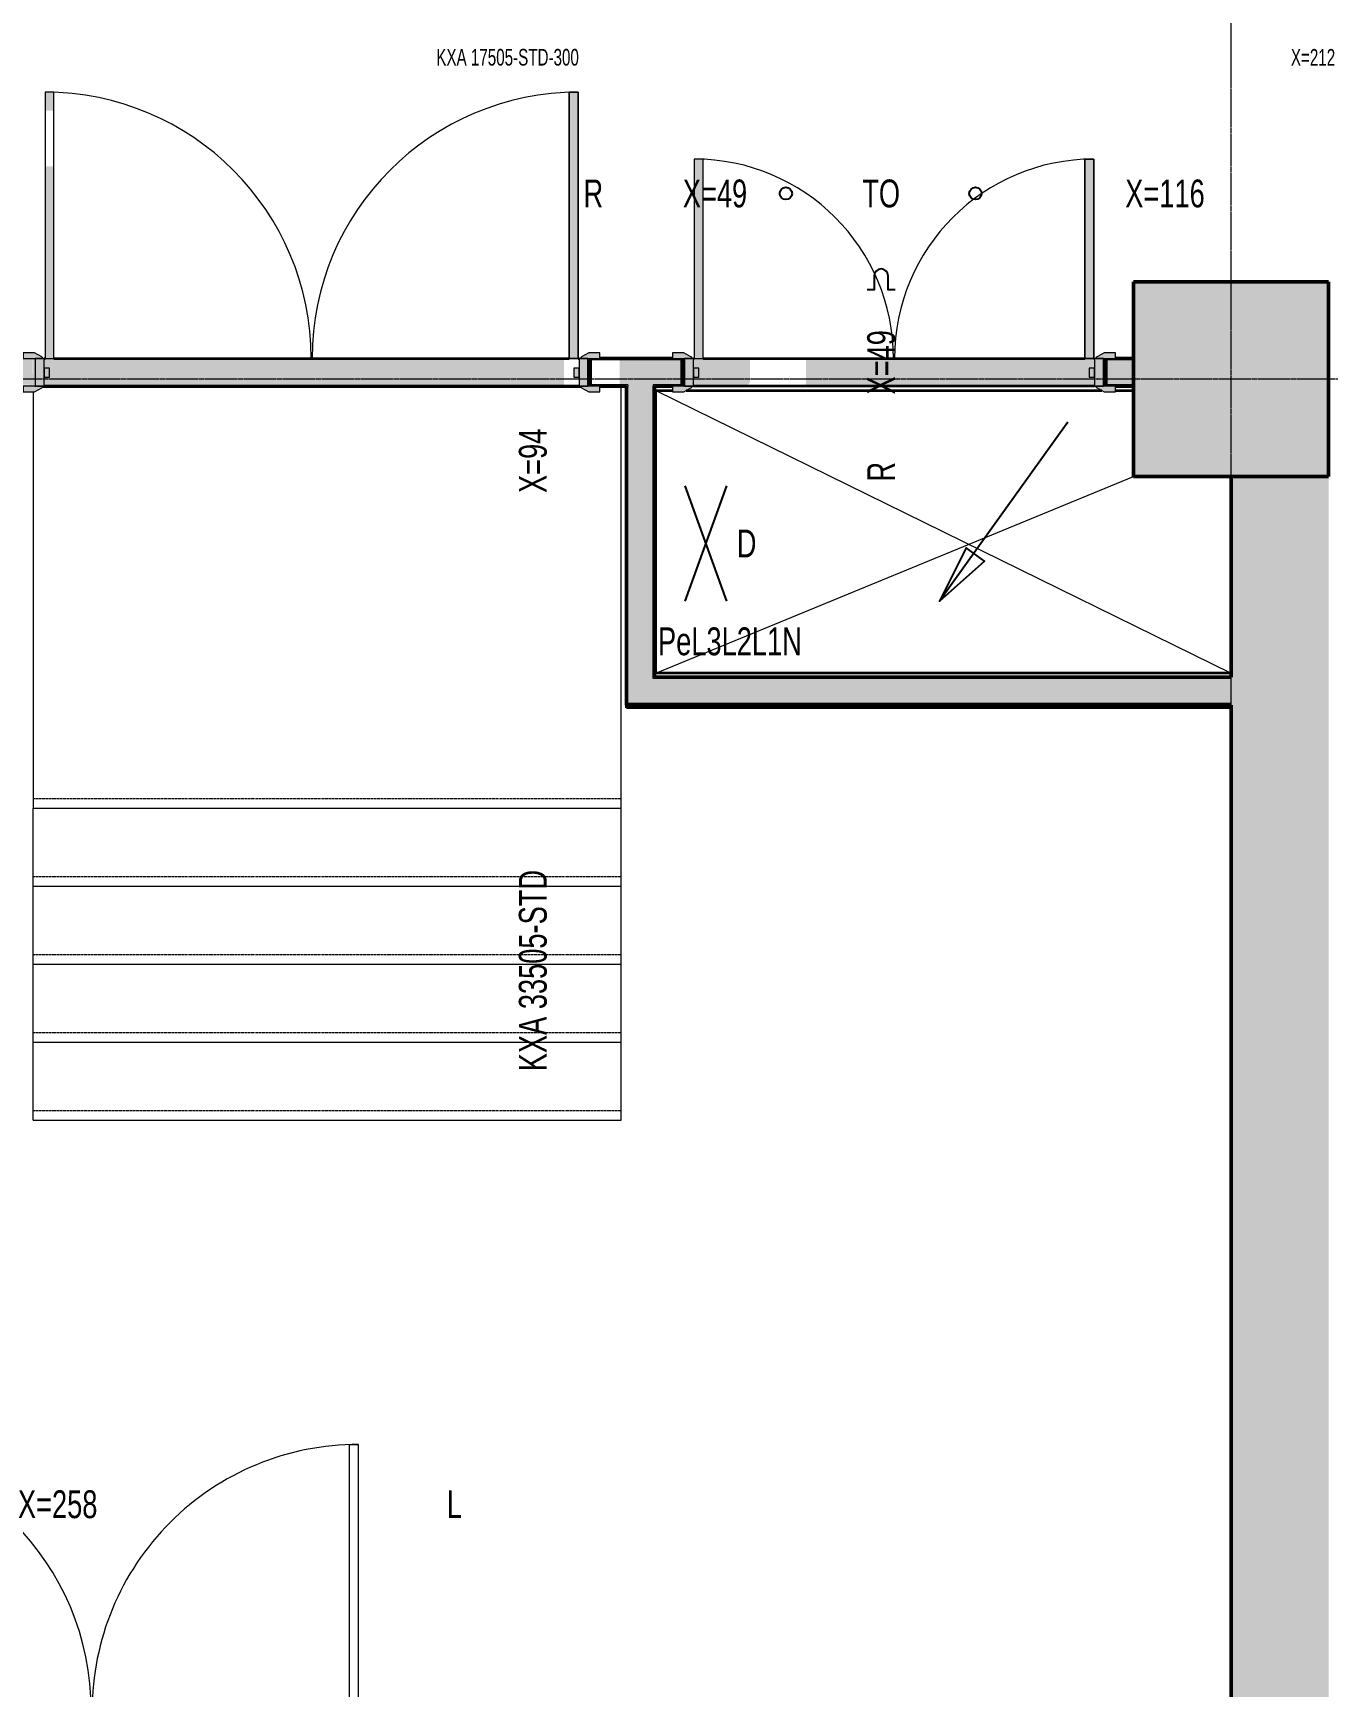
# Model space of a CAD drawing. Header units: millimetres. Extents: x -18178 to 96133, y -22425 to 61598.
# Drawn here: x 52330 to 56978, y 6235 to 12172 of the extents above; entities that cross this region are included whole.
import ezdxf
from ezdxf.enums import TextEntityAlignment as Align

# ---------------------------------------------------------------- set-up
doc = ezdxf.new("R2010")
doc.units = ezdxf.units.MM
for name, pattern in [('Centre', [10, 6, -1.25, 1.5, -1.25]), ('Demolished_2_', [7.14375, 4.7625, -2.38125]), ('Overhead', [3.96875, 2.38125, -1.5875])]:
    doc.linetypes.add(name, pattern=pattern)
for name, color, linetype, lineweight, true_color in [('A-DOOR', 7, 'Continuous', 9, 0x7f7f7f), ('A-DOOR-FRAM', 7, 'Continuous', 9, 0x7f7f7f), ('A-FLOR', 7, 'Continuous', 9, 0x7f7f7f), ('A-WALL', 7, 'Continuous', 9, 0x7f7f7f), ('A-WALL-PATT', 7, 'Continuous', 18, 0x7f7f7f), ('I-WALL', 7, 'Continuous', 9, 0x7f7f7f), ('S-COLS', 7, 'Continuous', 9, 0x7f7f7f), ('S-STRS', 7, 'Continuous', 9, 0x7f7f7f)]:
    doc.layers.add(name, color=color, linetype=linetype, lineweight=lineweight, true_color=true_color)
for name, color, linetype in [('EAE-BB-A-OUT-001-KXA 3200A', 50, 'Continuous'), ('eae-bb-mım.', 7, 'Continuous'), ('EAE-BB-R1-OUT-004-KXC 1600A', 200, 'Continuous'), ('EAE-LVP-PANEL', 40, 'Continuous')]:
    doc.layers.add(name, color=color, linetype=linetype)
doc.layers.add('S-GRID', color=7, linetype='Continuous', lineweight=9)
doc.styles.get("Standard").update_dxf_attribs({"font": 'arial.ttf'})

# ---------------------------------------------------------------- blocks, each defined once
blk = doc.blocks.new('Double leaf fire resistant solid steel door - 1520W x 2110H mm-1298325-Busbar Distribution First Floor  Layout - Phase 1')
at = {"layer": 'A-DOOR', "lineweight": 18, "true_color": 0xf2f2f2}
h = blk.add_hatch(color=7, dxfattribs=at)
h.paths.add_polyline_path([(-717, 765.5), (-717, 50), (-685, 50), (-685, 765.5)], flags=0)
h.paths.add_polyline_path([(685, 765.5), (685, 50), (717, 50), (717, 765.5)], flags=0)
h = blk.add_hatch(color=7, dxfattribs=at)
h.paths.add_polyline_path([(-755, 70), (-795, 70), (-795, 50), (-725, 50), (-729, 56)], flags=0)
h.paths.add_polyline_path([(755, 70), (729, 56), (725, 50), (795, 50), (795, 70)], flags=0)
h = blk.add_hatch(color=7, dxfattribs=at)
h.paths.add_polyline_path([(795, -50), (725, -50), (729, -56), (755, -70), (795, -70), (795, -59.1)], flags=0)
h.paths.add_polyline_path([(-795, -50), (-795, -70), (-755, -70), (-729, -56), (-725, -50)], flags=0)
at = {"layer": 'A-DOOR-FRAM', "lineweight": 18, "true_color": 0xf2f2f2}
h = blk.add_hatch(color=7, dxfattribs=at)
h.paths.add_polyline_path([(-752, 50), (-752, -50), (-720, -50), (-720, 50)], flags=0)
h.paths.add_polyline_path([(752, 50), (720, 50), (720, -50), (752, -50)], flags=0)
h = blk.add_hatch(color=7, dxfattribs=at)
h.paths.add_polyline_path([(-720, 15), (-720, -17), (-701, -17), (-701, 15)], flags=0)
h.paths.add_polyline_path([(701, 15), (701, -17), (720, -17), (720, 15)], flags=0)
at = {"layer": 'A-DOOR', "color": 254, "lineweight": 18, "true_color": 0xcccccc}
for p, q in [((-685, 765.5), (-717.1, 765.5)), ((-717, 765.5), (-717, 50)), ((-685, 50), (-685, 765.5)), ((685, 50), (685, 765.5)), ((685, 765.5), (717, 765.5)), ((717, 765.5), (717, 50)), ((-717, 50), (-685, 50)), ((717, 50), (685, 50))]:
    blk.add_line(p, q, dxfattribs=at)
at = {"layer": 'A-DOOR', "color": 254, "true_color": 0xcccccc}
for p, q in [((-685, 765.5), (-717, 765.5)), ((-717, 765.5), (-717, 50)), ((-685, 50), (-685, 765.5)), ((717, 765.5), (685, 765.5)), ((685, 765.5), (685, 50)), ((717, 50), (717, 765.5)), ((-755, 70), (-795, 70)), ((-795, 70), (-795, 50)), ((-729, 56), (-755, 70)), ((755, 70), (729, 56)), ((795, 70), (755, 70)), ((795, 50), (795, 70)), ((-795, 50), (-725, 50)), ((-717, 50), (-685, 50)), ((685, 50), (717, 50)), ((725, 50), (795, 50)), ((-795, -50), (-795, -70)), ((-725, -50), (-795, -50)), ((-755, -70), (-729, -56)), ((795, -50), (725, -50)), ((729, -56), (755, -70)), ((795, -70), (795, -50)), ((-795, -70), (-755, -70)), ((755, -70), (795, -70))]:
    blk.add_line(p, q, dxfattribs=at)
at = {"layer": 'A-DOOR', "color": 254, "true_color": 0xe5e5e5}
for centre, start, end in [((-717.1, 50), 360, 90), ((717, 50), 90, 180)]:
    blk.add_arc(centre, 715.5, start, end, dxfattribs=at)
at = {"layer": 'A-DOOR', "color": 254, "true_color": 0xcccccc}
for centre, start, end in [((-733, 49), 7.12502, 60.25512), ((733, 49), 119.74488, 172.87498), ((-733, -49), 299.74488, 352.87498), ((733, -49), 187.12502, 240.25512)]:
    blk.add_arc(centre, 8.06, start, end, dxfattribs=at)
at = {"layer": 'A-DOOR-FRAM', "color": 254, "lineweight": 18, "true_color": 0xcccccc}
for p, q in [((-720, 50), (-752, 50)), ((-752, 50), (-752, -50)), ((-720, -50), (-720, 50)), ((-701, 15), (-720, 15)), ((-720, 15), (-720, -17)), ((-701, -17), (-701, 15)), ((701, 15), (701, -17)), ((720, 15), (701, 15)), ((752, 50), (720, 50)), ((720, 50), (720, -50)), ((720, -17), (720, 15)), ((752, -50), (752, 50)), ((-752, -50), (-720, -50)), ((-720, -17), (-701, -17)), ((701, -17), (720, -17)), ((720, -50), (752, -50))]:
    blk.add_line(p, q, dxfattribs=at)
blk = doc.blocks.new('Double leaf fire resistant solid steel door - 2000W x 2400H mm-1298328-Busbar Distribution First Floor  Layout - Phase 1')
at = {"layer": 'A-DOOR', "lineweight": 18, "true_color": 0xf2f2f2}
h = blk.add_hatch(color=7, dxfattribs=at)
h.paths.add_polyline_path([(-925, 1005.5), (-957, 1005.5), (-954.8, 939.1), (-925, 939.1)], flags=0)
h.paths.add_polyline_path([(925, 1005.5), (925, 50), (957, 50), (957, 1005.5)], flags=0)
h.paths.add_polyline_path([(-948.1, 739.1), (-957, 739.1), (-957, 50), (-925, 50), (-925, 739.1)], flags=0)
h = blk.add_hatch(color=7, dxfattribs=at)
h.paths.add_polyline_path([(-995, 70), (-1035, 70), (-1035, 50), (-965, 50), (-969, 56)], flags=0)
h.paths.add_polyline_path([(1002, 70), (995, 70), (969, 56), (965, 50), (1035, 50), (1035, 70)], flags=0)
h = blk.add_hatch(color=7, dxfattribs=at)
h.paths.add_polyline_path([(1035, -50), (965, -50), (969, -56), (995, -70), (1035, -70), (1035, -59.1)], flags=0)
h.paths.add_polyline_path([(-965, -50), (-1035, -50), (-1035, -70), (-995, -70), (-969, -56)], flags=0)
at = {"layer": 'A-DOOR-FRAM', "lineweight": 18, "true_color": 0xf2f2f2}
h = blk.add_hatch(color=7, dxfattribs=at)
h.paths.add_polyline_path([(-992, 50), (-992, -50), (-960, -50), (-960, 50)], flags=0)
h.paths.add_polyline_path([(992, 50), (960, 50), (960, -50), (992, -50)], flags=0)
h = blk.add_hatch(color=7, dxfattribs=at)
h.paths.add_polyline_path([(-960, 15), (-960, -17), (-941, -17), (-941, 15)], flags=0)
h.paths.add_polyline_path([(960, 15), (941, 15), (941, -17), (960, -17)], flags=0)
at = {"layer": 'A-DOOR', "color": 254, "lineweight": 18, "true_color": 0xcccccc}
for p, q in [((-925, 1005.5), (-957.1, 1005.5)), ((-957, 1005.5), (-957, 50)), ((-925, 50), (-925, 1005.5)), ((925, 50), (925, 1005.5)), ((925, 1005.5), (957, 1005.5)), ((957, 1005.5), (957, 50)), ((-957, 50), (-925, 50)), ((957, 50), (925, 50))]:
    blk.add_line(p, q, dxfattribs=at)
at = {"layer": 'A-DOOR', "color": 254, "true_color": 0xcccccc}
for p, q in [((-925, 1005.5), (-957, 1005.5)), ((-957, 1005.5), (-957, 50)), ((-925, 50), (-925, 1005.5)), ((957, 1005.5), (925, 1005.5)), ((925, 1005.5), (925, 50)), ((957, 50), (957, 1005.5)), ((-995, 70), (-1035, 70)), ((-1035, 70), (-1035, 50)), ((-969, 56), (-995, 70)), ((995, 70), (969, 56)), ((1035, 70), (995, 70)), ((1035, 50), (1035, 70)), ((-1035, 50), (-965, 50)), ((-957, 50), (-925, 50)), ((925, 50), (957, 50)), ((965, 50), (1035, 50)), ((-1035, -50), (-1035, -70)), ((-965, -50), (-1035, -50)), ((-995, -70), (-969, -56)), ((1035, -50), (965, -50)), ((969, -56), (995, -70)), ((1035, -70), (1035, -50)), ((-1035, -70), (-995, -70)), ((995, -70), (1035, -70))]:
    blk.add_line(p, q, dxfattribs=at)
at = {"layer": 'A-DOOR', "color": 254, "true_color": 0xe5e5e5}
for centre, start, end in [((-957.1, 50), 360, 90), ((957, 50), 90, 180)]:
    blk.add_arc(centre, 955.5, start, end, dxfattribs=at)
at = {"layer": 'A-DOOR', "color": 254, "true_color": 0xcccccc}
for centre, start, end in [((-973, 49), 7.12502, 60.25512), ((973, 49), 119.74488, 172.87498), ((-973, -49), 299.74488, 352.87498), ((973, -49), 187.12502, 240.25512)]:
    blk.add_arc(centre, 8.06, start, end, dxfattribs=at)
at = {"layer": 'A-DOOR-FRAM', "color": 254, "lineweight": 18, "true_color": 0xcccccc}
for p, q in [((-960, 50), (-992, 50)), ((-992, 50), (-992, -50)), ((-960, -50), (-960, 50)), ((-941, 15), (-960, 15)), ((-960, 15), (-960, -17)), ((-941, -17), (-941, 15)), ((941, 15), (941, -17)), ((960, 15), (941, 15)), ((992, 50), (960, 50)), ((960, 50), (960, -50)), ((960, -17), (960, 15)), ((992, -50), (992, 50)), ((-992, -50), (-960, -50)), ((-960, -17), (-941, -17)), ((941, -17), (960, -17)), ((960, -50), (992, -50))]:
    blk.add_line(p, q, dxfattribs=at)
blk = doc.blocks.new('STR-Conc-Precast Rectangular Column Nwt - 700 x 700 mm-835840-Busbar Distribution First Floor  Layout - Phase 1')
at = {"layer": 'S-COLS', "lineweight": 35, "true_color": 0xf2f2f2}
blk.add_hatch(color=7, dxfattribs=at).paths.add_polyline_path([(226.7, 350), (-350, 350), (-350, -350), (350, -350), (350, 350)], flags=0)
at = {"layer": 'S-COLS', "color": 254, "lineweight": 50, "true_color": 0xcccccc}
for p, q in [((350, 350), (-350, 350)), ((-350, 350), (-350, -350)), ((350, -350), (350, 350)), ((-350, -350), (350, -350))]:
    blk.add_line(p, q, dxfattribs=at)
blk = doc.blocks.new('Double leaf fire resistant solid steel door - 2000W x 2700H mm EI90-1298337-Busbar Distribution First Floor  Layout - Phase 1')
at = {"layer": 'A-DOOR', "color": 253, "true_color": 0xaaaaaa}
for p, q in [((-1035, 70), (-995, 70)), ((-1035, 50), (-1035, 70)), ((-995, 70), (-969, 56)), ((969, 56), (995, 70)), ((995, 70), (1035, 70)), ((1035, 70), (1035, 50)), ((-965, 50), (-1000, 50)), ((1000, 50), (965, 50)), ((-1035, -70), (-1035, -50)), ((-1000, -50), (-965, -50)), ((-969, -56), (-995, -70)), ((-957, -1005.5), (-957, -50)), ((-957, -50), (-925, -50)), ((-925, -50), (-925, -1005.5)), ((925, -50), (957, -50)), ((925, -1005.5), (925, -50)), ((957, -50), (957, -1005.5)), ((965, -50), (1000, -50)), ((995, -70), (969, -56)), ((1035, -50), (1035, -70)), ((-995, -70), (-1035, -70)), ((1035, -70), (995, -70)), ((-925, -1005.5), (-957, -1005.5)), ((957, -1005.5), (925, -1005.5))]:
    blk.add_line(p, q, dxfattribs=at)
at = {"layer": 'A-DOOR', "color": 253, "lineweight": 18, "true_color": 0xaaaaaa}
for p, q in [((-957, -1005.5), (-957, -50)), ((-957, -50), (-925, -50)), ((-925, -50), (-925, -1005.5)), ((925, -50), (925, -1005.5)), ((957, -50), (925, -50)), ((957, -1005.5), (957, -50)), ((-925, -1005.5), (-957.1, -1005.5)), ((925, -1005.5), (957, -1005.5))]:
    blk.add_line(p, q, dxfattribs=at)
at = {"layer": 'A-DOOR', "color": 253, "true_color": 0xaaaaaa}
for centre, radius, start, end in [((-973, 49), 8.06, 7.12502, 60.25512), ((973, 49), 8.06, 119.74488, 172.87498), ((-973, -49), 8.06, 299.74488, 352.87498), ((-957.1, -50), 955.5, 270, 0), ((957, -50), 955.5, 180, 270), ((973, -49), 8.06, 187.12502, 240.25512)]:
    blk.add_arc(centre, radius, start, end, dxfattribs=at)
at = {"layer": 'A-DOOR-FRAM', "color": 253, "lineweight": 18, "true_color": 0xaaaaaa}
for p, q in [((-992, -50), (-992, 50)), ((-992, 50), (-960, 50)), ((-960, 50), (-960, -50)), ((-960, 17), (-941, 17)), ((-960, -15), (-960, 17)), ((-941, 17), (-941, -15)), ((941, 17), (960, 17)), ((941, -15), (941, 17)), ((960, -50), (960, 50)), ((960, 50), (992, 50)), ((960, 17), (960, -15)), ((992, 50), (992, -50)), ((-960, -50), (-992, -50)), ((-941, -15), (-960, -15)), ((960, -15), (941, -15)), ((992, -50), (960, -50))]:
    blk.add_line(p, q, dxfattribs=at)
blk = doc.blocks.new('IL021-ARP-ZZ-XX-M3-J-A-0001_rvt-1-Busbar Distribution First Floor  Layout - Phase 1')
at = {"layer": 'A-WALL-PATT', "lineweight": 5, "true_color": 0xf2f2f2}
h = blk.add_hatch(color=7, dxfattribs=at)
h.paths.add_polyline_path([(66150, 10985.7), (66250, 10985.7), (66250, 11075.7), (66150, 11075.7)], flags=0)
h.paths.add_polyline_path([(64435, 10985.7), (64630, 10985.7), (64630, 11075.7), (64405.2, 11075.7), (64405.2, 10985.7)], flags=0)
h.paths.add_polyline_path([(62185, 10985.7), (62299.5, 10985.7), (62297.5, 11075.7), (60750, 11075.7), (60750, 10985.7), (61613.6, 10985.7)], flags=0)
h.paths.add_polyline_path([(58750, 10985.7), (58750, 11075.7), (57950, 11075.7), (57950, 10985.7)], flags=0)
for points in [[(64525, 9841), (64525, 10985.7), (64435, 10985.7), (64435, 9841)], [(66600, 9841), (66600, 9931), (64525, 9931), (64525, 9841), (65716.9, 9841)]]:
    blk.add_hatch(color=7, dxfattribs=at).paths.add_polyline_path(points, flags=0)
at = {"layer": 'A-WALL-PATT', "lineweight": 25, "true_color": 0xf2f2f2}
blk.add_hatch(color=7, dxfattribs=at).paths.add_polyline_path([(66950, 5356), (66950, 10656), (66600, 10656), (66600, 5356), (66687.8, 5356)], flags=0)
at = {"layer": 'I-WALL', "lineweight": 5, "true_color": 0xf2f2f2}
h = blk.add_hatch(color=7, dxfattribs=at)
h.paths.add_polyline_path([(66150, 11075.7), (66250, 11075.7), (66250, 11080.7), (66150, 11080.7)], flags=0)
h.paths.add_polyline_path([(58750, 11075.7), (58750, 11080.7), (57950, 11080.7), (57950, 11075.7), (58715, 11075.7)], flags=0)
h.paths.add_polyline_path([(60750, 11075.7), (62299.5, 11075.7), (62297.5, 11080.7), (60750, 11080.7)], flags=0)
h.paths.add_polyline_path([(64630, 11075.7), (64630, 11080.7), (64405.2, 11080.7), (64405.2, 11075.7), (64595, 11075.7)], flags=0)
h = blk.add_hatch(color=7, dxfattribs=at)
h.paths.add_polyline_path([(64205.2, 10980.7), (64205.2, 11080.7), (62339.5, 11080.7), (62339.5, 11045.7), (62358.5, 11045.7), (62358.5, 11013.7), (62339.5, 11013.7), (62339.5, 10980.7), (62981.4, 10980.7)], flags=0)
h.paths.add_polyline_path([(62307.5, 10980.7), (62307.5, 11080.7), (62299.5, 11080.7), (62299.5, 10980.7), (62304.5, 10980.7)], flags=0)
h = blk.add_hatch(color=7, dxfattribs=at)
h.paths.add_polyline_path([(64638, 10980.7), (64635.8, 11080.7), (64630, 11080.7), (64630, 10980.7), (64635, 10980.7)], flags=0)
h.paths.add_polyline_path([(64670, 10980.7), (64860.1, 10980.7), (64873.5, 10994), (64873.5, 11080.7), (64670, 11080.7), (64670, 11045.7), (64689, 11045.7), (64689, 11013.7), (64670, 11013.7), (64670, 10985.7)], flags=0)
h.paths.add_polyline_path([(66091, 10980.7), (66110, 10980.7), (66110, 11013.7), (66091, 11013.7), (66091, 11045.7), (66110, 11045.7), (66110, 11080.7), (65073.5, 11080.7), (65073.5, 10980.7), (66075, 10980.7)], flags=0)
h.paths.add_polyline_path([(66145, 10980.7), (66150, 10980.7), (66150, 11080.7), (66142, 11080.7), (66142, 10980.7)], flags=0)
at = {"layer": 'I-WALL', "lineweight": 25, "true_color": 0xf2f2f2}
h = blk.add_hatch(color=7, dxfattribs=at)
h.paths.add_polyline_path([(64405.2, 10980.7), (64435, 10980.7), (64435, 10985.7), (64405.2, 10985.7), (64405.2, 10981.6)], flags=0)
h.paths.add_polyline_path([(66185, 10980.7), (66250, 10980.7), (66250, 10985.7), (66150, 10985.7), (66150, 10980.7)], flags=0)
h.paths.add_polyline_path([(64595, 10980.7), (64630, 10980.7), (64630, 10985.7), (64525, 10985.7), (64525, 10980.7), (64530, 10980.7)], flags=0)
h.paths.add_polyline_path([(60750, 10980.7), (62185, 10980.7), (62185, 10985.7), (60750, 10985.7)], flags=0)
h.paths.add_polyline_path([(62280, 10980.7), (62299.5, 10980.7), (62297.5, 10985.7), (62255, 10985.4), (62255, 10980.7), (62267.5, 10980.7)], flags=0)
h.paths.add_polyline_path([(58715, 10980.7), (58750, 10980.7), (58750, 10985.7), (57950, 10985.7), (57950, 10980.7)], flags=0)
for points in [[(64435, 9836), (64435, 10980.7), (64430, 10980.7), (64430, 9836)], [(65716.9, 9836), (66600, 9836), (66600, 9841), (64435, 9841), (64435, 9836), (64530, 9836)]]:
    blk.add_hatch(color=7, dxfattribs=at).paths.add_polyline_path(points, flags=0)
at = {"layer": 'I-WALL', "lineweight": 5, "true_color": 0xf2f2f2}
for points in [[(64530, 9931), (64530, 10980.7), (64525, 10980.7), (64525, 9931)], [(66600, 9931), (66600, 9936), (64530, 9936), (64530, 9931), (65716.9, 9931)]]:
    blk.add_hatch(color=7, dxfattribs=at).paths.add_polyline_path(points, flags=0)
at = {"color": 254, "lineweight": 18, "true_color": 0xe5e5e5}
for p, q in [((64535, 10965.7), (66600, 9951)), ((64535, 9951), (66250, 10656))]:
    blk.add_line(p, q, dxfattribs=at)
at = {"layer": 'A-FLOR', "color": 254, "lineweight": 35, "true_color": 0xe5e5e5}
for p, q in [((62339.5, 11080.7), (62342.5, 11080.7)), ((62374.5, 11080.7), (64224.5, 11080.7)), ((64256.5, 11080.7), (64259.5, 11080.7)), ((64670, 11080.7), (64673, 11080.7)), ((64705, 11080.7), (66075, 11080.7)), ((66107, 11080.7), (66110, 11080.7)), ((64535, 10965.7), (64595, 10965.7)), ((64535, 9951), (64535, 10965.7)), ((64644.3, 10965.7), (66135.7, 10965.7)), ((66185, 10965.7), (66250, 10965.7)), ((66600, 9951), (64535, 9951))]:
    blk.add_line(p, q, dxfattribs=at)
at = {"layer": 'A-FLOR', "color": 253, "lineweight": 35, "true_color": 0xaaaaaa}
for p, q in [((64430, 9826), (64430, 9836)), ((66600, 9826), (64430, 9826))]:
    blk.add_line(p, q, dxfattribs=at)
at = {"layer": 'A-WALL', "color": 254, "lineweight": 18, "true_color": 0xcccccc}
for p, q in [((64630, 11075.7), (64299.5, 11075.7)), ((66250, 11075.7), (66150, 11075.7)), ((64435, 10985.7), (64299.5, 10985.7)), ((64435, 10985.7), (64435, 10980.7)), ((64630, 10985.7), (64525, 10985.7)), ((64525, 10985.7), (64525, 10980.7)), ((66250, 10985.7), (66150, 10985.7)), ((64435, 9841), (64435, 10980.7)), ((64525, 9931), (64525, 10980.7)), ((64530, 9931), (64525, 9931)), ((66600, 9931), (64530, 9931)), ((66600, 9931), (66600, 9936)), ((66600, 9841), (66600, 9931)), ((64525, 9841), (64435, 9841)), ((64530, 9841), (64525, 9841)), ((66600, 9841), (64530, 9841)), ((66600, 9836), (66600, 9841))]:
    blk.add_line(p, q, dxfattribs=at)
at = {"layer": 'I-WALL', "color": 254, "lineweight": 35, "true_color": 0xe5e5e5}
for p, q in [((62339.5, 11080.7), (62342.5, 11080.7)), ((62374.5, 11080.7), (64224.5, 11080.7)), ((64256.5, 11080.7), (64259.5, 11080.7)), ((64670, 11080.7), (64673, 11080.7)), ((64705, 11080.7), (66075, 11080.7)), ((66107, 11080.7), (66110, 11080.7)), ((64259.5, 10980.7), (62339.5, 10980.7)), ((66110, 10980.7), (64670, 10980.7))]:
    blk.add_line(p, q, dxfattribs=at)
at = {"layer": 'I-WALL', "color": 254, "lineweight": 50, "true_color": 0xcccccc}
for p, q in [((64299.5, 11080.7), (64299.5, 10980.7)), ((64595, 11080.7), (64334.5, 11080.7)), ((64630, 10980.7), (64630, 11080.7)), ((66150, 11080.7), (66150, 10980.7)), ((66250, 11080.7), (66185, 11080.7)), ((64334.5, 10980.7), (64430, 10980.7)), ((64430, 10980.7), (64430, 9836)), ((64530, 10980.7), (64595, 10980.7)), ((64530, 9936), (64530, 10980.7)), ((66185, 10980.7), (66250, 10980.7)), ((66600, 10656), (66600, 9936)), ((66600, 9936), (64530, 9936)), ((64430, 9836), (64435, 9836)), ((64435, 9836), (64530, 9836)), ((64530, 9836), (66600, 9836)), ((66600, 9836), (66600, 5356))]:
    blk.add_line(p, q, dxfattribs=at)
at = {"layer": 'S-GRID', "color": 253, "linetype": 'Centre', "lineweight": 18, "true_color": 0xaaaaaa}
for p, q in [((66600, -7278.7), (66600, 59074.3)), ((80162.7, 11006), (-5598.5, 11006))]:
    blk.add_line(p, q, dxfattribs=at)
at = {"layer": 'S-STRS', "color": 253, "true_color": 0xaaaaaa}
for p, q in [((62300, 10960.7), (62300, 9466)), ((64267.6, 10976), (62331.4, 10976)), ((64410, 10976), (64334.5, 10976)), ((64410, 9466), (64410, 10976)), ((62300, 9466), (64410, 9466)), ((62300, 9186), (62300, 9466)), ((64410, 9186), (64410, 9466)), ((62300, 8906), (62300, 9186)), ((62300, 9186), (64410, 9186)), ((64410, 8906), (64410, 9186)), ((62300, 8626), (62300, 8906)), ((62300, 8906), (64410, 8906)), ((64410, 8626), (64410, 8906)), ((62300, 8346), (62300, 8626)), ((62300, 8626), (64410, 8626)), ((64410, 8346), (64410, 8626)), ((62300, 8346), (64410, 8346))]:
    blk.add_line(p, q, dxfattribs=at)
at = {"layer": 'S-STRS', "color": 253, "linetype": 'Overhead', "true_color": 0xaaaaaa}
for p, q in [((62300, 9501), (64410, 9501)), ((62300, 9221), (64410, 9221)), ((62300, 8941), (64410, 8941)), ((62300, 8661), (64410, 8661)), ((62300, 8381), (64410, 8381))]:
    blk.add_line(p, q, dxfattribs=at)
at = {"color": 253, "linetype": 'Demolished_2_', "lineweight": 9, "true_color": 0xaaaaaa}
for name, p in [('Double leaf fire resistant solid steel door - 2000W x 2400H mm-1298328-Busbar Distribution First Floor  Layout - Phase 1', (63299.5, 11030.7)), ('Double leaf fire resistant solid steel door - 1520W x 2110H mm-1298325-Busbar Distribution First Floor  Layout - Phase 1', (65390, 11030.7))]:
    blk.add_blockref(name, p, dxfattribs=at)
at = {"color": 253, "linetype": 'Demolished_2_', "lineweight": 9, "true_color": 0xaaaaaa, "rotation": 180}
for name, p in [('STR-Conc-Precast Rectangular Column Nwt - 700 x 700 mm-835840-Busbar Distribution First Floor  Layout - Phase 1', (66600, 11006)), ('Double leaf fire resistant solid steel door - 2000W x 2700H mm EI90-1298337-Busbar Distribution First Floor  Layout - Phase 1', (62510, 6176))]:
    blk.add_blockref(name, p, dxfattribs=at)

msp = doc.modelspace()

# ---------------------------------------------------------------- linework, layer by layer
at = {"layer": 'EAE-BB-A-OUT-001-KXA 3200A', "elevation": 3155}
msp.add_lwpolyline([(55423.8146, 11250.52049), (55398.8146, 11250.52049), (55398.8146, 11300.52049, 1), (55348.8146, 11300.52049), (55348.8146, 11250.52049), (55323.8146, 11250.52049)], format="xyb", dxfattribs=at)
at = {"layer": 'EAE-BB-A-OUT-001-KXA 3200A'}
msp.add_lwpolyline([(56044.27955, 10775.79574), (55583.1046, 10133.33966), (55744.69837, 10277.13614), (55678.5321, 10324.63235), (55583.1046, 10133.33966)], dxfattribs=at)
at = {"layer": 'EAE-BB-A-OUT-001-KXA 3200A', "elevation": 3005}
for points in [[(54818.5646, 10546.83966), (54668.5646, 10133.33966)], [(54668.5646, 10546.83966), (54818.5646, 10133.33966)]]:
    msp.add_lwpolyline(points, dxfattribs=at)
at = {"layer": 'EAE-BB-A-OUT-001-KXA 3200A'}
for centre in [(55031.79399, 11596.75, 3155), (55712.30897, 11596.75, 3155)]:
    msp.add_circle(centre, 22.0617, dxfattribs=at)

# ---------------------------------------------------------------- block references
at = {"layer": 'eae-bb-mım.', "lineweight": 5}
msp.add_blockref('IL021-ARP-ZZ-XX-M3-J-A-0001_rvt-1-Busbar Distribution First Floor  Layout - Phase 1', (-9969.99989, -75.97871), dxfattribs=at)

# ---------------------------------------------------------------- texts
at = {"layer": 'EAE-BB-A-OUT-001-KXA 3200A', "color": 7, "width": 0.7}
for s, p in [('R', (54340.7125, 11596.75, 3155)), ('X=49', (54777.3847, 11596.75, 3155)), ('TO', (55373.8146, 11596.75, 3155)), ('X=116', (56392.7164, 11596.75, 3155)), ('D', (54890.86409, 10340.08966, 3155)), ('X=258', (52417.81509, 6890.92605, 3155)), ('L', (53841.74213, 6890.92605, 3155))]:
    msp.add_text(s, height=100, dxfattribs=at).set_placement(p, align=Align.MIDDLE)
for s, p in [('X=49', (55373.8146, 10990.44437, 3155)), ('X=94', (54123.3146, 10636.76283, 3155)), ('R', (55373.8146, 10597.62628, 3155)), ('KXA 33505-STD', (54123.3146, 8806.73992, 3155))]:
    msp.add_text(s, height=100, rotation=90, dxfattribs=at).set_placement(p, align=Align.MIDDLE)
at = {"layer": 'EAE-BB-A-OUT-001-KXA 3200A', "color": 7, "extrusion": (-2.22045e-16, -1, 6.12323e-17), "width": 0.7}
msp.add_text('KXA 33505-STD', height=100, rotation=90, dxfattribs=at).set_placement((54743.5646, 4665.78478, -10133.33966), align=Align.MIDDLE)
at = {"layer": 'EAE-BB-R1-OUT-004-KXC 1600A', "color": 7, "width": 0.65}
for s, p in [('KXA 17505-STD-300', (54032.87595, 12085.8063, 3355)), ('X=212', (56924.26526, 12085.8063, 3355))]:
    msp.add_text(s, height=60, dxfattribs=at).set_placement(p, align=Align.MIDDLE)
at = {"layer": 'EAE-LVP-PANEL', "color": 11, "true_color": 0xf27172, "width": 0.7}
msp.add_text('PeL3L2L1N', height=100, dxfattribs=at).set_placement((54831.0646, 9988.84695, 3005), align=Align.MIDDLE)

doc.saveas('drawing.dxf')
